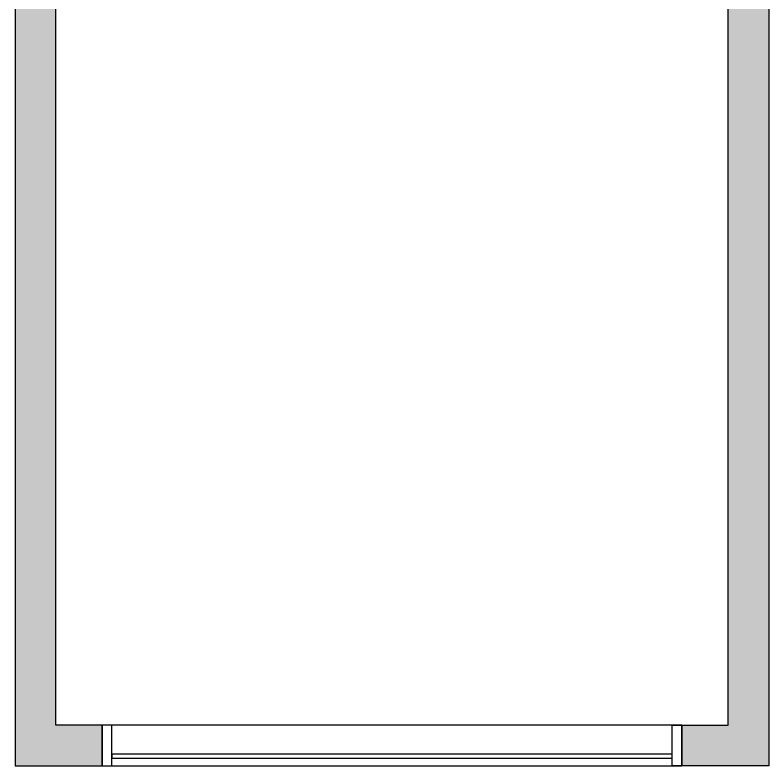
# Model space of a CAD drawing. Header units: inches. Extents: x 9715 to 9910, y -508 to -121.
# Drawn here: x 9715.5 to 9910.3, y -508.5 to -314.5 of the extents above; entities that cross this region are included whole.
import ezdxf

# ---------------------------------------------------------------- set-up
doc = ezdxf.new("R2010")
doc.units = ezdxf.units.IN
doc.header["$LTSCALE"] = 25
doc.header["$MEASUREMENT"] = 0
doc.layers.add('Default', color=178, linetype='Continuous', true_color=0x000000)
doc.layers.add('Layer 02', color=254, linetype='Continuous', true_color=0xe6e6e6)

msp = doc.modelspace()

# ---------------------------------------------------------------- hatches: boundary and pattern name
at = {"layer": 'Layer 02'}
msp.add_hatch(color=256, dxfattribs=at).paths.add_polyline_path([(9756.18, -120.52), (9715.47, -120.52), (9715.47, -508.49), (9737.97, -508.49), (9737.97, -497.99), (9725.97, -497.99), (9725.97, -128.52), (9756.18, -128.52)], flags=0)
at = {"layer": 'Layer 02', "extrusion": (0, 0, -1)}
msp.add_hatch(color=256, dxfattribs=at).paths.add_polyline_path([(-9797.3, -120.52), (-9910.29, -120.52), (-9910.29, -508.49), (-9887.79, -508.49), (-9887.79, -497.99), (-9899.79, -497.99), (-9899.79, -271.97), (-9896.36, -271.97), (-9896.36, -267.22), (-9899.79, -267.22), (-9899.79, -238.8), (-9832.05, -238.8), (-9832.05, -267.22), (-9835.47, -267.22), (-9835.47, -271.97), (-9827.3, -271.97), (-9827.3, -202.82), (-9832.05, -202.82), (-9832.05, -234.05), (-9899.79, -234.05), (-9899.79, -128.52), (-9832.05, -128.52), (-9832.05, -161.69), (-9827.3, -161.69), (-9827.3, -128.52), (-9797.3, -128.52)], flags=0)

# ---------------------------------------------------------------- linework, layer by layer
at = {"layer": 'Default'}
for points in [[(9756.18, -120.52), (9715.47, -120.52), (9715.47, -508.49), (9737.97, -508.49), (9737.97, -497.99), (9725.97, -497.99), (9725.97, -128.52), (9756.18, -128.52)], [(9737.97, -508.49), (9887.79, -508.49), (9887.79, -497.99), (9737.97, -497.99)], [(9737.97, -497.99), (9737.97, -508.49), (9740.47, -508.49), (9740.47, -497.99)], [(9887.79, -497.99), (9887.79, -508.49), (9885.29, -508.49), (9885.29, -497.99)], [(9740.47, -506.49), (9885.29, -506.49), (9885.29, -505.49), (9740.47, -505.49)]]:
    msp.add_lwpolyline(points, close=True, dxfattribs=at)
msp.add_lwpolyline([(9910.29, -120.52), (9910.29, -508.49), (9887.79, -508.49), (9887.79, -497.99), (9899.79, -497.99), (9899.79, -271.97)], dxfattribs=at)

doc.saveas('drawing.dxf')
